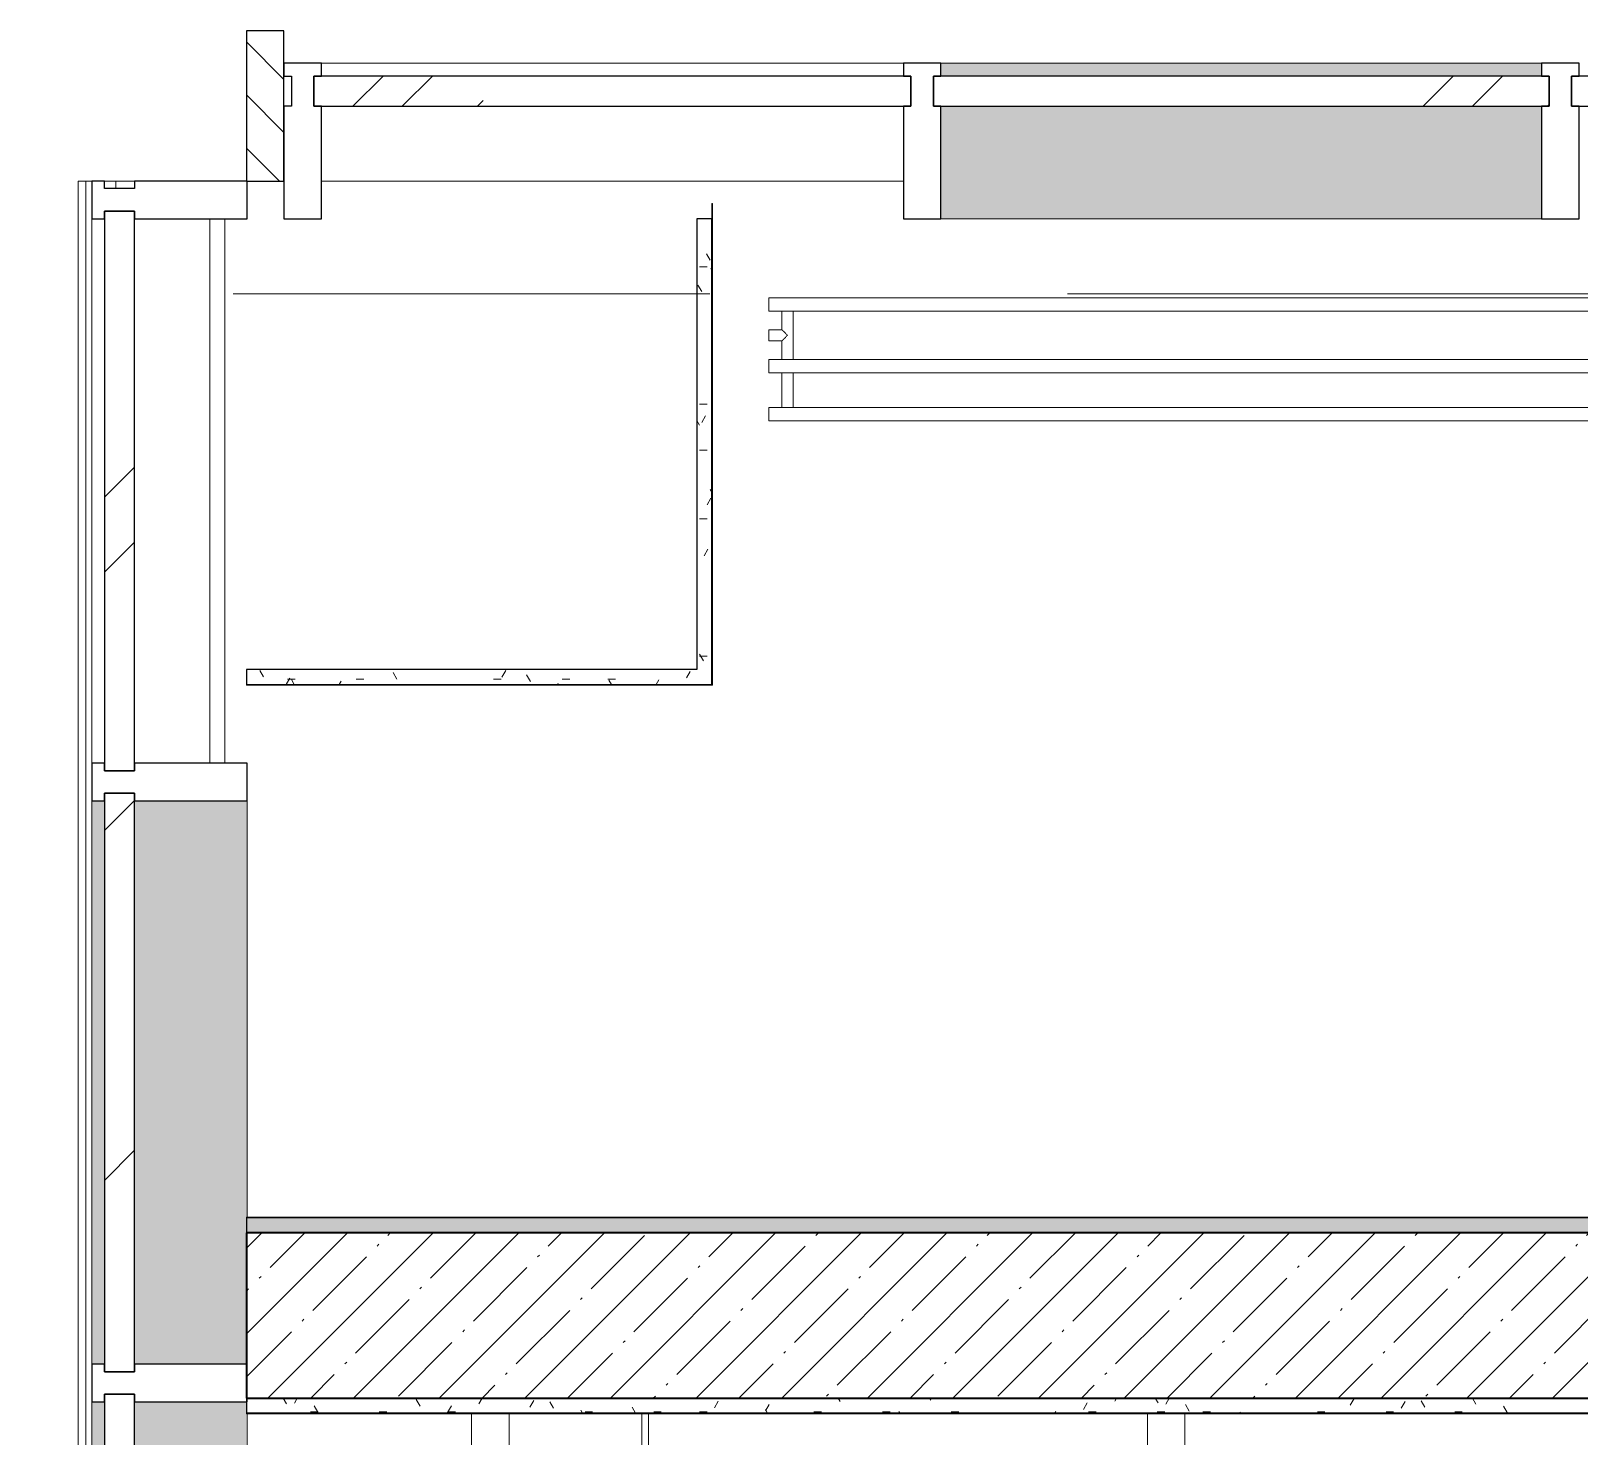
# Model space of a CAD drawing. Header units: millimetres. Extents: x 855 to 103073, y -1987 to 27400.
# Drawn here: x 26570 to 28632, y 25480 to 27350 of the extents above; entities that cross this region are included whole.
import ezdxf

# ---------------------------------------------------------------- set-up
doc = ezdxf.new("R2010")
doc.units = ezdxf.units.MM
doc.linetypes.add('Осевая', pattern=[3175, 635, -476.25, 1587.5, -476.25])
for name, color, linetype, lineweight in [('A-GLAZ-CURT', 7, 'Continuous', 9), ('A-GLAZ-CURT-1', 7, 'Continuous', 25), ('A-GLAZ-CWMG', 7, 'Continuous', 9), ('A-GLAZ-CWMG-2', 7, 'Continuous', 25), ('A-WALL', 7, 'Continuous', 9), ('I-WALL', 7, 'Continuous', 9), ('M-EQPM', 7, 'Continuous', 9), ('Оси-2', 7, 'Осевая', 9)]:
    doc.layers.add(name, color=color, linetype=linetype, lineweight=lineweight)
for name, color, linetype, lineweight, true_color in [('A-WALL-3', 7, 'Continuous', 35, 0x3c3c3c), ('A-WALL-4', 7, 'Continuous', 25, 0x3c3c3c), ('A-WALL-FNSH-2', 7, 'Continuous', 13, 0x3c3c3c), ('I-FURN-13', 7, 'Continuous', 9, 0xf0f0f0)]:
    doc.layers.add(name, color=color, linetype=linetype, lineweight=lineweight, true_color=true_color)
pattern_1 = [(0, (22797.38, 0), (121.92, 30.48), [10.058, -81.382, 10.058, -81.382, -487.68]), (0, (22797.38, 0), (121.92, 30.48), [-182.88, 10.058, -172.822, 10.058, -81.382, -213.36]), (0, (22797.38, 0), (121.92, 30.48), [-457.2, 10.058, -50.902, 10.058, -142.342]), (120, (22843.1, 15.24), (-87.356454, 90.345817), [10.058, -81.382, 10.058, -81.382, -487.68]), (120, (22843.1, 15.24), (-87.356454, 90.345817), [-182.88, 10.058, -172.822, 10.058, -81.382, -213.36]), (120, (22843.1, 15.24), (-87.356454, 90.345817), [-457.2, 10.058, -50.902, 10.058, -142.342]), (240, (22858.34, 76.2), (-34.563546, -120.825817), [10.058, -81.382, 10.058, -81.382, -487.68]), (240, (22858.34, 76.2), (-34.563546, -120.825817), [-182.88, 10.058, -172.822, 10.058, -81.382, -213.36]), (240, (22858.34, 76.2), (-34.563546, -120.825817), [-457.2, 10.058, -50.902, 10.058, -142.342])]

# ---------------------------------------------------------------- blocks, each defined once
blk = doc.blocks.new('Системная панель - Стекло - 40мм-23999081-План разверток пом_ 1_02_ Этаж 1')
at = {"layer": 'A-GLAZ-CURT'}
h = blk.add_hatch(dxfattribs=at)
h.set_pattern_fill('FP_6', color=256, style=0, pattern_type=2)
h.set_pattern_definition([(135, (26637.62, -3971.1), (-282.843, -282.843), [200, -600]), (135, (26737.62, -4171.1), (-282.843, -282.843), [600, -200]), (135, (26837.62, -3771.1), (-282.843, -282.843), [200, -600])])
h.paths.add_polyline_path([(372.5, 0), (372.5, 40), (-372.5, 40), (-372.5, 0), (-11.3, 0)])
at = {"layer": 'A-GLAZ-CURT-1'}
for p, q in [((372.5, 40), (-372.5, 40)), ((-372.5, 40), (-372.5, 0)), ((372.5, 0), (372.5, 40)), ((-372.5, 0), (372.5, 0))]:
    blk.add_line(p, q, dxfattribs=at)
blk = doc.blocks.new('Прямоугольный импост - Импост структурный с накладкой - 160мм-22858573-План разверток пом_ 1_02_ Этаж 1')
at = {"layer": 'A-GLAZ-CWMG'}
for p, q in [((3854.1, 26375.1), (3854.1, 27100.1)), ((4011.1, 26375.1), (4011.1, 27100.1))]:
    blk.add_line(p, q, dxfattribs=at)
blk = doc.blocks.new('Прямоугольный импост - Импост структурный с накладкой - 190мм-22862231-План разверток пом_ 1_02_ Этаж 1')
at = {"layer": 'A-GLAZ-CWMG-2'}
for p, q in [((0, 17), (-50, 17)), ((-50, 17), (-50, 0)), ((-50, 0), (-40, 0)), ((-40, 0), (-40, -40)), ((-10, -40), (-10, 0)), ((-10, 0), (0, 0)), ((0, 0), (0, 17)), ((-40, -40), (-50, -40)), ((-50, -40), (-50, -190)), ((0, -40), (-10, -40)), ((0, -190), (0, -40)), ((-50, -190), (0, -190))]:
    blk.add_line(p, q, dxfattribs=at)
blk = doc.blocks.new('Системная панель - Стекло - 40мм-22856066-План разверток пом_ 1_02_ Этаж 1')
at = {"layer": 'A-GLAZ-CURT'}
h = blk.add_hatch(dxfattribs=at)
h.set_pattern_fill('FP_12', color=256, style=0, pattern_type=2)
h.set_pattern_definition([(45, (-4647.5, -27190), (-282.843, 282.843), [200, -600]), (45, (-4847.5, -27290), (-282.843, 282.843), [600, -200]), (45, (-4447.5, -27390), (-282.843, 282.843), [200, -600])])
h.paths.add_polyline_path([(264, -40), (397.5, -40), (397.5, 0), (-397.5, 0), (-397.5, -40), (-57.9, -40)])
at = {"layer": 'A-GLAZ-CURT-1'}
for p, q in [((397.5, 0), (-397.5, 0)), ((-397.5, 0), (-397.5, -40)), ((397.5, -40), (397.5, 0)), ((-397.5, -40), (397.5, -40))]:
    blk.add_line(p, q, dxfattribs=at)
blk = doc.blocks.new('Прямоугольный импост - Импост структурный с накладкой - 160мм-22794257-План разверток пом_ 1_02_ Этаж 1')
at = {"layer": 'A-GLAZ-CWMG'}
for p, q in [((4935, 27307), (4160, 27307)), ((4935, 27150), (4160, 27150))]:
    blk.add_line(p, q, dxfattribs=at)
blk = doc.blocks.new('Прямоугольный импост - Импост структурный с накладкой - 190мм-20153675-План разверток пом_ 1_02_ Этаж 1')
at = {"layer": 'A-GLAZ-CWMG-2'}
for p, q in [((0, 190), (-50, 190)), ((-50, 190), (-50, 40)), ((0, 40), (0, 190)), ((-50, 40), (-40, 40)), ((-40, 40), (-40, 0)), ((-10, 0), (-10, 40)), ((-10, 40), (0, 40)), ((-40, 0), (-50, 0)), ((-50, 0), (-50, -17)), ((0, 0), (-10, 0)), ((0, -17), (0, 0)), ((-50, -17), (0, -17))]:
    blk.add_line(p, q, dxfattribs=at)
blk = doc.blocks.new('Системная панель - Стекло - 40мм-V10-План разверток пом_ 1_02_ Этаж 1')
at = {"layer": 'A-GLAZ-CURT-1'}
for p, q in [((385, 40), (-385, 40)), ((-385, 40), (-385, 0)), ((385, 0), (385, 40)), ((-385, 0), (385, 0))]:
    blk.add_line(p, q, dxfattribs=at)
blk = doc.blocks.new('Прямоугольный импост - Импост структурный с накладкой - 190мм-V11-План разверток пом_ 1_02_ Этаж 1')
at = {"layer": 'A-GLAZ-CWMG'}
for points in [[(3854.1, 24775.1), (3871.1, 24775.1), (3871.1, 25525.1), (3854.1, 25525.1), (3854.1, 24901.6)], [(4061.1, 24775.1), (4060, 25525.1), (3911.1, 25525.1), (3911.1, 24775.1)]]:
    blk.add_hatch(color=256, dxfattribs=at).paths.add_polyline_path(points)
for p, q in [((3854.1, 24775.1), (3854.1, 25525.1)), ((4061.1, 24775.1), (4061.1, 25510))]:
    blk.add_line(p, q, dxfattribs=at)
blk = doc.blocks.new('Прямоугольный импост - Импост структурный с накладкой - 190мм-22862219-План разверток пом_ 1_02_ Этаж 1')
at = {"layer": 'A-GLAZ-CWMG-2'}
for p, q in [((-25, 0), (-25, 17)), ((-25, 17), (25, 17)), ((-15, 0), (-25, 0)), ((-15, -40), (-15, 0)), ((25, 0), (15, 0)), ((15, 0), (15, -40)), ((25, 17), (25, 0)), ((-25, -190), (-25, -40)), ((-25, -40), (-15, -40)), ((15, -40), (25, -40)), ((25, -40), (25, -190)), ((25, -190), (-25, -190))]:
    blk.add_line(p, q, dxfattribs=at)
blk = doc.blocks.new('Системная панель - Стекло - 40мм-V16-План разверток пом_ 1_02_ Этаж 1')
at = {"layer": 'A-GLAZ-CURT'}
h = blk.add_hatch(dxfattribs=at)
h.set_pattern_fill('FP_27', color=256, style=0, pattern_type=2)
h.set_pattern_definition([(45, (-5485, -27190), (-282.843, 282.843), [200, -600]), (45, (-5685, -27290), (-282.8427, 282.8427), [600, -200]), (45, (-5285, -27390), (-282.8427, 282.8427), [200, -600])])
h.paths.add_polyline_path([(70.3, -40), (410, -40), (410, 0), (-410, 0), (-410, -40)])
at = {"layer": 'A-GLAZ-CURT-1'}
for p, q in [((410, 0), (-410, 0)), ((-410, 0), (-410, -40)), ((410, -40), (410, 0)), ((-410, -40), (410, -40))]:
    blk.add_line(p, q, dxfattribs=at)
blk = doc.blocks.new('Прямоугольный импост - Импост структурный с накладкой - 190мм-V14-План разверток пом_ 1_02_ Этаж 1')
at = {"layer": 'A-GLAZ-CWMG'}
for points in [[(8335, 27290), (8335, 27307), (7535, 27307), (7535, 27290), (8030.4, 27290)], [(8335, 27100), (8335, 27250), (7535, 27250), (7535, 27100), (8030.4, 27100)]]:
    blk.add_hatch(color=256, dxfattribs=at).paths.add_polyline_path(points)
for p, q in [((8335, 27307), (7535, 27307)), ((8335, 27100), (7535, 27100))]:
    blk.add_line(p, q, dxfattribs=at)
blk = doc.blocks.new('Прямоугольный импост - Импост структурный с накладкой - 190мм-20153693-План разверток пом_ 1_02_ Этаж 1')
at = {"layer": 'A-GLAZ-CWMG-2'}
for p, q in [((-25, 40), (-25, 190)), ((-25, 190), (25, 190)), ((25, 190), (25, 40)), ((-15, 40), (-25, 40)), ((-15, 0), (-15, 40)), ((15, 40), (15, 0)), ((25, 40), (15, 40)), ((-25, -17), (-25, 0)), ((-25, 0), (-15, 0)), ((15, 0), (25, 0)), ((25, 0), (25, -17)), ((25, -17), (-25, -17))]:
    blk.add_line(p, q, dxfattribs=at)
blk = doc.blocks.new('Системная панель - Стекло - 40мм-V17-План разверток пом_ 1_02_ Этаж 1')
at = {"layer": 'A-GLAZ-CURT'}
h = blk.add_hatch(dxfattribs=at)
h.set_pattern_fill('FP_33', color=256, style=0, pattern_type=2)
h.set_pattern_definition([(45, (-6335, -27190), (-282.8427, 282.8427), [200, -600]), (45, (-6535, -27290), (-282.8427, 282.8427), [600, -200]), (45, (-6135, -27390), (-282.8427, 282.8427), [200, -600])])
h.paths.add_polyline_path([(186, -40), (410, -40), (410, 0), (-410, 0), (-410, -40), (-135.9, -40)])
at = {"layer": 'A-GLAZ-CURT-1'}
for p, q in [((410, 0), (-410, 0)), ((-410, 0), (-410, -40)), ((410, -40), (410, 0)), ((-410, -40), (410, -40))]:
    blk.add_line(p, q, dxfattribs=at)
blk = doc.blocks.new('Системная панель - Стекло - 40мм-V18-План разверток пом_ 1_02_ Этаж 1')
at = {"layer": 'A-GLAZ-CURT'}
h = blk.add_hatch(dxfattribs=at)
h.set_pattern_fill('FP_34', color=256, style=0, pattern_type=2)
h.set_pattern_definition([(135, (25850.12, -3971.1), (-282.843, -282.843), [200, -600]), (135, (25950.12, -4171.1), (-282.843, -282.843), [600, -200]), (135, (26050.12, -3771.1), (-282.843, -282.843), [200, -600])])
h.paths.add_polyline_path([(385, 0), (385, 40), (-385, 40), (-385, 0), (-183, 0)])
at = {"layer": 'A-GLAZ-CURT-1'}
for p, q in [((385, 40), (-385, 40)), ((-385, 40), (-385, 0)), ((385, 0), (385, 40)), ((-385, 0), (385, 0))]:
    blk.add_line(p, q, dxfattribs=at)
blk = doc.blocks.new('Прямоугольный импост - Импост структурный с накладкой - 190мм-V19-План разверток пом_ 1_02_ Этаж 1')
at = {"layer": 'A-GLAZ-CWMG'}
for points in [[(3854.1, 25575.1), (3871.1, 25575.1), (3871.1, 26325.1), (3854.1, 26325.1), (3854.1, 26133.1)], [(4060, 25575.1), (4061.1, 26325.1), (3911.1, 26325.1), (3911.1, 25575.1)]]:
    blk.add_hatch(color=256, dxfattribs=at).paths.add_polyline_path(points)
for p, q in [((3854.1, 25575.1), (3854.1, 26325.1)), ((4061.1, 25770), (4061.1, 26325.1))]:
    blk.add_line(p, q, dxfattribs=at)
blk = doc.blocks.new('Прямоугольный импост - Импост структурный с накладкой - 170мм-23186685-План разверток пом_ 1_02_ Этаж 1')
at = {"layer": 'A-GLAZ-CWMG'}
for p, q in [((3836.1, 27150.1), (3846.1, 27150.1)), ((3836.1, 20728.2), (3836.1, 27150.1)), ((3846.1, 27150.1), (3854.1, 27150.1)), ((3846.1, 20728.2), (3846.1, 27150.1)), ((3871.1, 27150.1), (3886.1, 27150.1)), ((3886.1, 27150.1), (3911.1, 27150.1)), ((3886.1, 27140.1), (3886.1, 27150.1))]:
    blk.add_line(p, q, dxfattribs=at)
blk = doc.blocks.new('Прямоугольный импост - Импост структурный с накладкой - 170мм-23186686-План разверток пом_ 1_02_ Этаж 1')
at = {"layer": 'A-GLAZ-CWMG'}
for p, q in [((3871.1, 27150.1), (3886.1, 27150.1)), ((4031.1, 27100.1), (4031.1, 26375.1))]:
    blk.add_line(p, q, dxfattribs=at)
blk = doc.blocks.new('radiator_prado_classic_z_tip_30_po exemplyaru - Classic Z Тип 30-500-30677905-План разверток пом_ 1_02_ Этаж 1')
at = {"layer": 'M-EQPM'}
for p, q in [((0, 228), (0, 210)), ((1800, 228), (0, 228)), ((1800, 210), (1800, 228)), ((0, 210), (1800, 210)), ((17.5, 210), (17.5, 164)), ((32.5, 164), (32.5, 210)), ((1767.5, 210), (1767.5, 164)), ((1782.5, 164), (1782.5, 210)), ((1800, 164), (0, 164)), ((0, 164), (0, 146)), ((0, 146), (1800, 146)), ((17.5, 146), (17.5, 121.5)), ((32.5, 82), (32.5, 146)), ((1767.5, 146), (1767.5, 82)), ((1782.5, 121.5), (1782.5, 146)), ((1800, 146), (1800, 164)), ((17.5, 121.5), (0, 121.5)), ((17.5, 121.5), (0, 121.5)), ((0, 121.5), (0, 121.2)), ((0, 106.5), (0, 121.5)), ((0, 121.2), (0, 121.2)), ((0, 106.8), (0, 106.5)), ((0, 106.8), (0, 106.8)), ((0, 106.5), (17.5, 106.5)), ((0, 106.5), (17.5, 106.5)), ((17.5, 106.5), (17.5, 82)), ((1800, 121.5), (1782.5, 121.5)), ((1800, 121.5), (1782.5, 121.5)), ((1782.5, 82), (1782.5, 106.5)), ((1782.5, 106.5), (1800, 106.5)), ((1782.5, 106.5), (1800, 106.5)), ((1800, 121.5), (1800, 106.5)), ((1800, 121.2), (1800, 121.5)), ((1800, 121.5), (1800, 121.2)), ((1800, 121.2), (1800, 121.5)), ((1800, 106.5), (1800, 106.8)), ((1800, 106.8), (1800, 106.5)), ((1800, 106.5), (1800, 106.8)), ((1800, 82), (0, 82)), ((0, 82), (0, 64)), ((1800, 64), (0, 64)), ((1800, 64), (1800, 82))]:
    blk.add_line(p, q, dxfattribs=at)
for points, knots in [([(25, 114), (24.5, 114.5), (23.6, 115.4), (22.4, 116.6), (21.6, 117.4), (21.1, 117.9), (20.8, 118.2), (20.5, 118.5), (20.2, 118.8), (19.8, 119.1), (19.6, 119.4), (19.3, 119.7), (19, 120), (18.7, 120.3), (18.5, 120.5), (18.3, 120.7), (18.1, 120.9), (17.9, 121.1), (17.8, 121.2), (17.7, 121.3), (17.5, 121.5), (17.5, 121.5), (17.5, 121.5)], [0, 0, 0, 0, 0.142857, 0.285714, 0.357143, 0.392857, 0.428571, 0.464286, 0.5, 0.535714, 0.571429, 0.607143, 0.642857, 0.678571, 0.714286, 0.75, 0.785714, 0.821429, 0.857143, 0.892857, 0.928571, 1, 1, 1, 1]), ([(17.5, 106.5), (17.5, 106.5), (17.5, 106.5), (17.7, 106.7), (17.8, 106.8), (17.9, 106.9), (18.1, 107.1), (18.3, 107.3), (18.5, 107.5), (18.7, 107.7), (19, 108), (19.3, 108.3), (19.6, 108.6), (19.8, 108.9), (20.3, 109.3), (20.7, 109.7), (21.1, 110.1), (21.6, 110.6), (22.4, 111.4), (23.6, 112.6), (24.5, 113.5), (25, 114)], [0, 0, 0, 0, 0.071429, 0.107143, 0.142857, 0.178571, 0.214286, 0.25, 0.285714, 0.321429, 0.357143, 0.392857, 0.428571, 0.464286, 0.5, 0.571429, 0.607143, 0.642857, 0.714286, 0.857143, 1, 1, 1, 1]), ([(1775, 114), (1775.5, 114.5), (1776.4, 115.4), (1777.6, 116.6), (1778.4, 117.4), (1778.9, 117.9), (1779.2, 118.2), (1779.5, 118.5), (1779.8, 118.8), (1780.1, 119.2), (1780.4, 119.4), (1780.7, 119.7), (1781, 120), (1781.3, 120.3), (1781.5, 120.5), (1781.7, 120.7), (1781.9, 120.9), (1782.1, 121.1), (1782.2, 121.2), (1782.3, 121.3), (1782.5, 121.5), (1782.5, 121.5), (1782.5, 121.5)], [0, 0, 0, 0, 0.142857, 0.285714, 0.357143, 0.392857, 0.428571, 0.464286, 0.5, 0.535714, 0.571429, 0.607143, 0.642857, 0.678571, 0.714286, 0.75, 0.785714, 0.821429, 0.857143, 0.892857, 0.928571, 1, 1, 1, 1]), ([(1782.5, 106.5), (1782.5, 106.5), (1782.5, 106.5), (1782.3, 106.7), (1782.2, 106.8), (1782.1, 106.9), (1781.9, 107.1), (1781.7, 107.3), (1781.5, 107.5), (1781.3, 107.7), (1781, 108), (1780.7, 108.3), (1780.4, 108.6), (1780.1, 108.8), (1779.7, 109.3), (1779.3, 109.7), (1778.9, 110.1), (1778.4, 110.6), (1777.6, 111.4), (1776.4, 112.6), (1775.5, 113.5), (1775, 114)], [0, 0, 0, 0, 0.071429, 0.107143, 0.142857, 0.178571, 0.214286, 0.25, 0.285714, 0.321429, 0.357143, 0.392857, 0.428571, 0.464286, 0.5, 0.571429, 0.607143, 0.642857, 0.714286, 0.857143, 1, 1, 1, 1])]:
    blk.add_open_spline(points, degree=3, knots=knots, dxfattribs=at)
blk = doc.blocks.new('1_56 Диван в зоне ожидания1 - 1_56 Диван в зоне ожидания-31224257-План разверток пом_ 1_02_ Этаж 1')
at = {"layer": 'I-FURN-13'}
for p, q in [((-15375.9, 19385.1), (-14285.9, 19385.1)), ((-14285.9, 19385.1), (-15375.9, 19385.1)), ((-14285.9, 19335.1), (-15375.9, 19335.1)), ((-14285.9, 19335.1), (-15375.9, 19335.1)), ((-14285.9, 19255.7), (-14285.9, 19335.1)), ((-14285.9, 19263.4), (-14285.9, 19255.7)), ((-14285.9, 19158.3), (-14285.9, 19255.5)), ((-14285.9, 19237.3), (-14285.9, 19234.1)), ((-14285.9, 19158.3), (-14345.9, 19158.3)), ((-14285.9, 19150.4), (-14285.9, 19158.3)), ((-14285.9, 19151), (-14285.9, 19158.3)), ((-14285.9, 19158.3), (-14285.9, 19150.4)), ((-14345.9, 19149.7), (-14285.9, 19149.7)), ((-14285.9, 18485.1), (-14285.9, 19149.7)), ((-14285.9, 19149.7), (-14285.9, 19094.5)), ((-14345.9, 18485.1), (-14285.9, 18485.1)), ((-14285.9, 18485.1), (-14345.9, 18485.1)), ((-14285.9, 18485.1), (-14285.9, 18472.1)), ((-14285.9, 18472.1), (-14285.9, 18485.1)), ((-14285.9, 18435.1), (-15375.9, 18435.1)), ((-14285.9, 18435.1), (-15375.9, 18435.1))]:
    blk.add_line(p, q, dxfattribs=at)

msp = doc.modelspace()

# ---------------------------------------------------------------- hatches: boundary and pattern name
at = {"layer": 'A-WALL'}
h = msp.add_hatch(dxfattribs=at)
h.set_pattern_fill('FP_18', color=256, style=0, pattern_type=2)
h.set_pattern_definition([(135, (22797.38, 0), (-35.35534, -35.35534), [])])
h.paths.add_polyline_path([(36487.4, 27150), (36507.4, 27150), (36507.4, 27350), (36257.6, 27350), (36257.6, 27150), (36486.4, 27150)])
h.paths.add_polyline_path([(26857.4, 27150), (26907.4, 27150), (26907.4, 27350), (26857.4, 27350)])
at = {"layer": 'I-WALL'}
h = msp.add_hatch(dxfattribs=at)
h.set_pattern_fill('FP_44', color=256, style=0, pattern_type=2)
h.set_pattern_definition(pattern_1)
h.paths.add_polyline_path([(27477.4, 26500), (27477.4, 27100), (27457.4, 27100), (27457.4, 26500)])
h = msp.add_hatch(dxfattribs=at)
h.set_pattern_fill('FP_44', color=256, style=0, pattern_type=2)
h.set_pattern_definition(pattern_1)
h.paths.add_polyline_path([(27477.4, 26480), (27477.4, 26500), (26857.4, 26500), (26857.4, 26480), (26965.1, 26480)])
h = msp.add_hatch(dxfattribs=at)
h.set_pattern_fill('FP_44', color=256, style=0, pattern_type=2)
h.set_pattern_definition(pattern_1)
h.paths.add_polyline_path([(31471.6, 25750), (32297.4, 25750), (32297.4, 25770), (26857.4, 25770), (26857.4, 25750), (30827.8, 25750)])
h = msp.add_hatch(dxfattribs=at)
h.set_pattern_fill('FP_5', color=256, style=0, pattern_type=2)
h.set_pattern_definition([(45, (22797.38, 0), (-57.02463, 57.02463), []), (45, (22854.404, 0), (-57.02463, 57.02463), [100.806, -20.161, 3.353, -16.808])])
h.paths.add_polyline_path([(32507.4, 25530), (32507.4, 25750), (26857.4, 25750), (26857.4, 25530), (32307.4, 25530)])
h = msp.add_hatch(dxfattribs=at)
h.set_pattern_fill('FP_44', color=256, style=0, pattern_type=2)
h.set_pattern_definition(pattern_1)
h.paths.add_polyline_path([(29077.4, 25510), (29097.4, 25510), (29097.4, 25530), (26857.4, 25530), (26857.4, 25510), (29066.4, 25510)])

# ---------------------------------------------------------------- linework, layer by layer
at = {"layer": 'A-WALL-3'}
for p, q in [((32507.4, 25750), (26857.4, 25750)), ((26857.4, 25750), (26857.4, 25530)), ((26857.4, 25530), (32507.4, 25530))]:
    msp.add_line(p, q, dxfattribs=at)
at = {"layer": 'A-WALL-4'}
for p, q in [((26907.4, 27350), (26857.4, 27350)), ((26857.4, 27350), (26857.4, 27150)), ((26907.4, 27150), (26907.4, 27350)), ((26857.4, 27150), (26907.4, 27150)), ((27477.4, 27100), (27457.4, 27100)), ((27457.4, 27100), (27457.4, 26500)), ((27477.4, 26480), (27477.4, 27100)), ((27457.4, 26500), (26857.4, 26500)), ((26857.4, 26500), (26857.4, 26480)), ((26857.4, 26480), (27477.4, 26480)), ((32297.4, 25770), (26857.4, 25770)), ((26857.4, 25770), (26857.4, 25750)), ((26857.4, 25530), (26857.4, 25510)), ((29077.4, 25510), (26857.4, 25510))]:
    msp.add_line(p, q, dxfattribs=at)
at = {"layer": 'A-WALL-FNSH-2'}
for p, q in [((27477.4, 27120.5), (27477.4, 27100)), ((27478.4, 27120.5), (27477.4, 27120.5)), ((27478.4, 26479), (27478.4, 27120.5)), ((27478.4, 27100), (27477.4, 27100)), ((26857.4, 26480), (26857.4, 26479)), ((26857.4, 26479), (27478.4, 26479)), ((27477.4, 26480), (27477.4, 26479)), ((27478.4, 26480), (27477.4, 26480)), ((32528.4, 25771), (26857.4, 25771)), ((26857.4, 25771), (26857.4, 25770)), ((26857.4, 25510), (26857.4, 25509)), ((26857.4, 25509), (29066.4, 25509))]:
    msp.add_line(p, q, dxfattribs=at)
at = {"layer": 'Оси-2'}
msp.add_line((23664.7, 27000), (40527.4, 27000), dxfattribs=at)

# ---------------------------------------------------------------- block references
at = {"layer": 'A-GLAZ-CURT'}
for name, p in [('Системная панель - Стекло - 40мм-22856066-План разверток пом_ 1_02_ Этаж 1', (27344.9, 27290)), ('Системная панель - Стекло - 40мм-V16-План разверток пом_ 1_02_ Этаж 1', (28182.4, 27290)), ('Системная панель - Стекло - 40мм-V17-План разверток пом_ 1_02_ Этаж 1', (29032.4, 27290))]:
    msp.add_blockref(name, p, dxfattribs=at)
at = {"layer": 'A-GLAZ-CURT', "rotation": 269.9999999999999}
for name, p in [('Системная панель - Стекло - 40мм-23999081-План разверток пом_ 1_02_ Этаж 1', (26668.5, 26737.6)), ('Системная панель - Стекло - 40мм-V18-План разверток пом_ 1_02_ Этаж 1', (26668.5, 25950.1)), ('Системная панель - Стекло - 40мм-V10-План разверток пом_ 1_02_ Этаж 1', (26668.5, 25150.1))]:
    msp.add_blockref(name, p, dxfattribs=at)
at = {"layer": 'A-GLAZ-CWMG'}
for name, p, rotation in [('Прямоугольный импост - Импост структурный с накладкой - 190мм-20153675-План разверток пом_ 1_02_ Этаж 1', (26907.4, 27290), 180), ('Прямоугольный импост - Импост структурный с накладкой - 190мм-22862231-План разверток пом_ 1_02_ Этаж 1', (26668.5, 27150.1), 89.99999999999991)]:
    msp.add_blockref(name, p, dxfattribs=dict(at, rotation=rotation))
for name, p in [('Прямоугольный импост - Импост структурный с накладкой - 160мм-22794257-План разверток пом_ 1_02_ Этаж 1', (22797.4, 0)), ('Прямоугольный импост - Импост структурный с накладкой - 190мм-V14-План разверток пом_ 1_02_ Этаж 1', (20247.4, 0)), ('Прямоугольный импост - Импост структурный с накладкой - 170мм-23186685-План разверток пом_ 1_02_ Этаж 1', (22797.4, 0)), ('Прямоугольный импост - Импост структурный с накладкой - 170мм-23186686-План разверток пом_ 1_02_ Этаж 1', (22797.4, 0)), ('Прямоугольный импост - Импост структурный с накладкой - 160мм-22858573-План разверток пом_ 1_02_ Этаж 1', (22797.4, 0)), ('Прямоугольный импост - Импост структурный с накладкой - 190мм-V19-План разверток пом_ 1_02_ Этаж 1', (22797.4, 0)), ('Прямоугольный импост - Импост структурный с накладкой - 190мм-V11-План разверток пом_ 1_02_ Этаж 1', (22797.4, 0))]:
    msp.add_blockref(name, p, dxfattribs=at)
at = {"layer": 'A-GLAZ-CWMG', "extrusion": (0, 0, -1)}
for name, p, rotation in [('Прямоугольный импост - Импост структурный с накладкой - 190мм-20153693-План разверток пом_ 1_02_ Этаж 1', (-27757.4, 27290), 180), ('Прямоугольный импост - Импост структурный с накладкой - 190мм-20153693-План разверток пом_ 1_02_ Этаж 1', (-28607.4, 27290), 180), ('Прямоугольный импост - Импост структурный с накладкой - 190мм-22862219-План разверток пом_ 1_02_ Этаж 1', (-26668.5, 26350.1), 270.0000000000001), ('Прямоугольный импост - Импост структурный с накладкой - 190мм-22862219-План разверток пом_ 1_02_ Этаж 1', (-26668.5, 25550.1), 270.0000000000001)]:
    msp.add_blockref(name, p, dxfattribs=dict(at, rotation=rotation))
at = {"layer": 'I-FURN-13', "rotation": 89.99999999999987}
msp.add_blockref('1_56 Диван в зоне ожидания1 - 1_56 Диван в зоне ожидания-31224257-План разверток пом_ 1_02_ Этаж 1', (46542.5, 39795.9), dxfattribs=at)
at = {"layer": 'M-EQPM', "rotation": 180}
msp.add_blockref('radiator_prado_classic_z_tip_30_po exemplyaru - Classic Z Тип 30-500-30677905-План разверток пом_ 1_02_ Этаж 1', (29353.1, 27058.8), dxfattribs=at)

doc.saveas('drawing.dxf')
